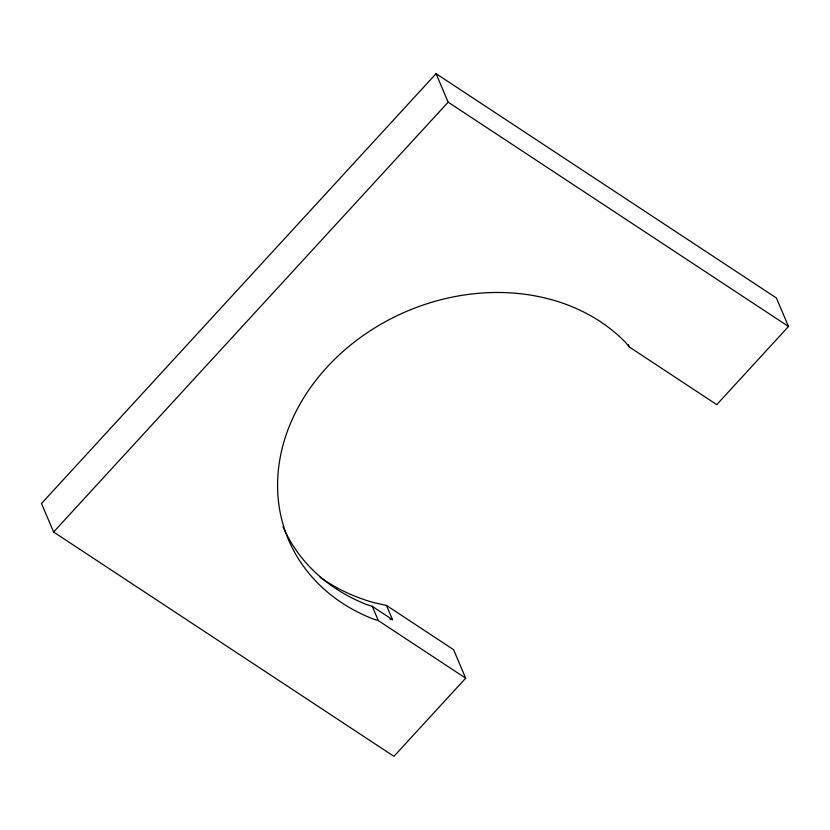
<?xml version="1.0" encoding="UTF-8"?>
<svg xmlns="http://www.w3.org/2000/svg" width="830" height="830" viewBox="0 0 830 830"><rect width="100%" height="100%" fill="white"/><g stroke="black" fill="none" stroke-linecap="round" stroke-linejoin="round"><path stroke-width="1.25" d="M465.682 678.183L378.324 620.601L372.898 618.879A198.37 164.07 -23 0 1 326.709 367.503A198.37 164.07 -23 0 1 625.654 342.572L629.327 347.002L716.767 404.635L788.5 326.491L776.403 297.98L436.061 73.663L41.5 503.509L53.597 532.02L393.939 756.338L465.682 678.183L453.574 649.672L386.479 605.443L372.566 602.31A206.629 170.907 -23 0 1 320.121 577.286M53.597 532.02L448.159 102.173L436.061 73.663M389.996 619.128L392.528 619.699L386.479 605.443M392.528 619.699L372.276 606.346L366.839 604.624A198.37 164.07 -23 0 1 282.968 526.687M448.159 102.173L788.5 326.491M628.32 344.626L629.327 347.002M372.276 606.346L378.324 620.601"/></g></svg>
